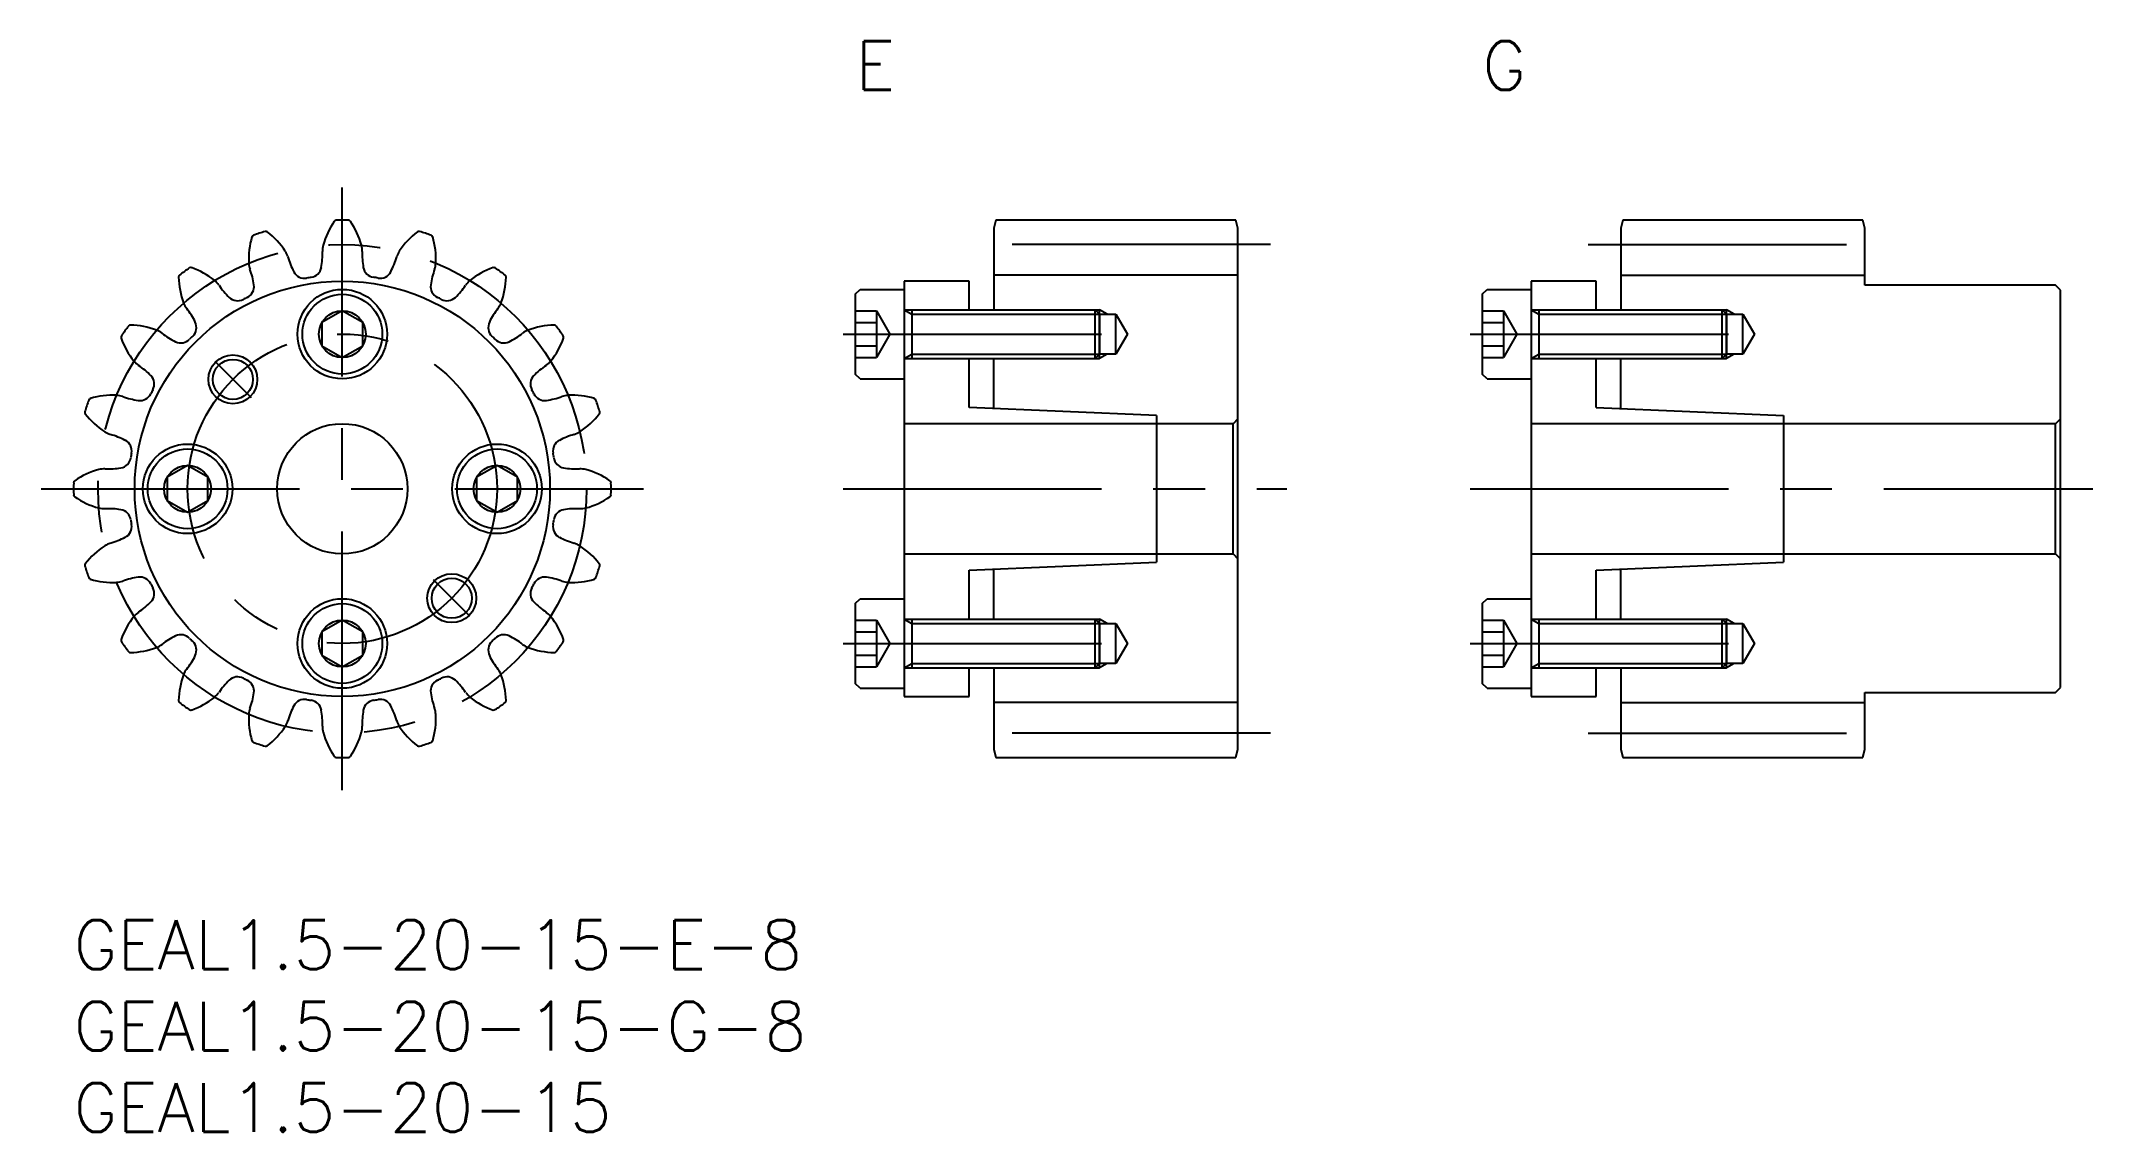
# Model space of a CAD drawing. Extents: x -2 to 124, y -13 to 54.
import ezdxf

# ---------------------------------------------------------------- set-up
doc = ezdxf.new("R2010")
doc.units = 0
doc.header["$LTSCALE"] = 0.5
doc.linetypes.add('CENTER', pattern=[50.8, 31.75, -6.35, 6.35, -6.35])
for name, color, linetype in [('MSM_CENTER', 1, 'CENTER'), ('MSM_CONTINUOUS', 7, 'CONTINUOUS'), ('MSM_NARROW', 5, 'CONTINUOUS'), ('MSM_PART_NUMBER', 7, 'CONTINUOUS')]:
    doc.layers.add(name, color=color, linetype=linetype)
doc.styles.get("Standard").update_dxf_attribs({"font": 'txt.shx', "height": 3, "bigfont": 'bigfont.shx'})

msp = doc.modelspace()

# ---------------------------------------------------------------- linework, layer by layer
at = {"layer": 'MSM_CENTER'}
for p, q in [((16.5, 8), (16.5, 45)), ((73.5, 41.5), (54.5, 41.5)), ((93, 41.5), (112, 41.5)), ((47.25, 36), (65.12, 36)), ((85.75, 36), (103.62, 36)), ((8.67, 34.33), (10.9, 32.1)), ((-2, 26.5), (35, 26.5)), ((47.25, 26.5), (74.5, 26.5)), ((85.75, 26.5), (124, 26.5)), ((24.33, 18.67), (22.1, 20.9)), ((47.25, 17), (65.12, 17)), ((85.75, 17), (103.62, 17)), ((73.5, 11.5), (54.5, 11.5)), ((93, 11.5), (112, 11.5))]:
    msp.add_line(p, q, dxfattribs=at)
for radius in [15, 9.5]:
    msp.add_circle((16.5, 26.5), radius, dxfattribs=at)
at = {"layer": 'MSM_CONTINUOUS'}
for p, q in [((56.63, 43), (56.5, 42.5)), ((71.37, 43), (56.63, 43)), ((71.5, 42.5), (71.37, 43)), ((95.13, 43), (95, 42.5)), ((109.87, 43), (95.13, 43)), ((110, 42.5), (109.87, 43)), ((56.5, 42.5), (56.5, 37.5)), ((71.5, 10.5), (71.5, 42.5)), ((95, 42.5), (95, 37.5)), ((110, 39), (110, 42.5)), ((55, 39.25), (51, 39.25)), ((51, 39.25), (51, 13.75)), ((55, 37.5), (55, 39.25)), ((71.5, 39.62), (56.5, 39.62)), ((93.5, 39.25), (89.5, 39.25)), ((89.5, 39.25), (89.5, 13.75)), ((93.5, 37.5), (93.5, 39.25)), ((95, 39.62), (110, 39.62)), ((48, 38.45), (48.3, 38.75)), ((48, 38.45), (48, 33.55)), ((48.3, 38.75), (51, 38.75)), ((86.5, 38.45), (86.8, 38.75)), ((86.5, 38.45), (86.5, 33.55)), ((86.8, 38.75), (89.5, 38.75)), ((121.7, 39), (110, 39)), ((122, 38.7), (121.7, 39)), ((122, 14.3), (122, 38.7)), ((16.5, 37.44), (15.25, 36.72)), ((15.25, 36.72), (15.25, 35.28)), ((17.75, 36.72), (16.5, 37.44)), ((17.75, 35.28), (17.75, 36.72)), ((48, 37.44), (49.3, 37.44)), ((48, 36.72), (49.3, 36.72)), ((49.3, 37.44), (49.3, 34.56)), ((49.3, 37.44), (50.13, 36)), ((51, 37.5), (62.73, 37.5)), ((51.47, 37.5), (51.47, 34.5)), ((62.73, 34.5), (62.73, 37.5)), ((62.73, 37.5), (63, 37.23)), ((63, 37.23), (64, 37.23)), ((63, 37.23), (63, 34.77)), ((64, 34.77), (64, 37.23)), ((64, 37.23), (64.71, 36)), ((86.5, 37.44), (87.8, 37.44)), ((86.5, 36.72), (87.8, 36.72)), ((87.8, 37.44), (87.8, 34.56)), ((87.8, 37.44), (88.63, 36)), ((89.5, 37.5), (101.23, 37.5)), ((89.97, 37.5), (89.97, 34.5)), ((101.23, 34.5), (101.23, 37.5)), ((101.23, 37.5), (101.5, 37.23)), ((101.5, 37.23), (102.5, 37.23)), ((101.5, 37.23), (101.5, 34.77)), ((102.5, 34.77), (102.5, 37.23)), ((102.5, 37.23), (103.21, 36)), ((50.13, 36), (49.3, 34.56)), ((64.71, 36), (64, 34.77)), ((88.63, 36), (87.8, 34.56)), ((103.21, 36), (102.5, 34.77)), ((15.25, 35.28), (16.5, 34.56)), ((16.5, 34.56), (17.75, 35.28)), ((48, 35.28), (49.3, 35.28)), ((48, 34.56), (49.3, 34.56)), ((51, 34.5), (62.73, 34.5)), ((55, 31.5), (55, 34.5)), ((56.5, 31.43), (56.5, 34.5)), ((63, 34.77), (62.73, 34.5)), ((64, 34.77), (63, 34.77)), ((86.5, 35.28), (87.8, 35.28)), ((86.5, 34.56), (87.8, 34.56)), ((89.5, 34.5), (101.23, 34.5)), ((93.5, 31.5), (93.5, 34.5)), ((95, 31.43), (95, 34.5)), ((101.5, 34.77), (101.23, 34.5)), ((102.5, 34.77), (101.5, 34.77)), ((48.3, 33.25), (48, 33.55)), ((48.3, 33.25), (51, 33.25)), ((86.8, 33.25), (86.5, 33.55)), ((86.8, 33.25), (89.5, 33.25)), ((71.2, 30.5), (51, 30.5)), ((66.5, 31), (55, 31.5)), ((66.5, 31), (66.5, 22)), ((71.5, 30.8), (71.2, 30.5)), ((71.2, 22.5), (71.2, 30.5)), ((121.7, 30.5), (89.5, 30.5)), ((93.5, 31.5), (105, 31)), ((105, 31), (105, 22)), ((122, 30.8), (121.7, 30.5)), ((121.7, 22.5), (121.7, 30.5)), ((7, 27.94), (5.75, 27.22)), ((8.25, 27.22), (7, 27.94)), ((26, 27.94), (24.75, 27.22)), ((27.25, 27.22), (26, 27.94)), ((5.75, 27.22), (5.75, 25.78)), ((8.25, 25.78), (8.25, 27.22)), ((24.75, 27.22), (24.75, 25.78)), ((27.25, 25.78), (27.25, 27.22)), ((5.75, 25.78), (7, 25.06)), ((7, 25.06), (8.25, 25.78)), ((24.75, 25.78), (26, 25.06)), ((26, 25.06), (27.25, 25.78)), ((51, 22.5), (71.2, 22.5)), ((55, 21.5), (66.5, 22)), ((55, 18.5), (55, 21.5)), ((56.5, 18.5), (56.5, 21.57)), ((71.2, 22.5), (71.5, 22.2)), ((89.5, 22.5), (121.7, 22.5)), ((93.5, 21.5), (105, 22)), ((93.5, 18.5), (93.5, 21.5)), ((95, 18.5), (95, 21.57)), ((121.7, 22.5), (122, 22.2)), ((48, 19.45), (48.3, 19.75)), ((48, 19.45), (48, 14.55)), ((48.3, 19.75), (51, 19.75)), ((86.5, 19.45), (86.8, 19.75)), ((86.5, 19.45), (86.5, 14.55)), ((86.8, 19.75), (89.5, 19.75)), ((16.5, 18.44), (15.25, 17.72)), ((15.25, 17.72), (15.25, 16.28)), ((17.75, 17.72), (16.5, 18.44)), ((17.75, 16.28), (17.75, 17.72)), ((48, 18.44), (49.3, 18.44)), ((48, 17.72), (49.3, 17.72)), ((49.3, 18.44), (49.3, 15.56)), ((49.3, 18.44), (50.13, 17)), ((51, 18.5), (62.73, 18.5)), ((51.47, 18.5), (51.47, 15.5)), ((62.73, 15.5), (62.73, 18.5)), ((62.73, 18.5), (63, 18.23)), ((63, 18.23), (64, 18.23)), ((63, 18.23), (63, 15.77)), ((64, 15.77), (64, 18.23)), ((64, 18.23), (64.71, 17)), ((86.5, 18.44), (87.8, 18.44)), ((86.5, 17.72), (87.8, 17.72)), ((87.8, 18.44), (87.8, 15.56)), ((87.8, 18.44), (88.63, 17)), ((89.5, 18.5), (101.23, 18.5)), ((89.97, 18.5), (89.97, 15.5)), ((101.23, 15.5), (101.23, 18.5)), ((101.23, 18.5), (101.5, 18.23)), ((101.5, 18.23), (102.5, 18.23)), ((101.5, 18.23), (101.5, 15.77)), ((102.5, 15.77), (102.5, 18.23)), ((102.5, 18.23), (103.21, 17)), ((50.13, 17), (49.3, 15.56)), ((64.71, 17), (64, 15.77)), ((88.63, 17), (87.8, 15.56)), ((103.21, 17), (102.5, 15.77)), ((15.25, 16.28), (16.5, 15.56)), ((16.5, 15.56), (17.75, 16.28)), ((48, 16.28), (49.3, 16.28)), ((48, 15.56), (49.3, 15.56)), ((51, 15.5), (62.73, 15.5)), ((55, 13.75), (55, 15.5)), ((56.5, 15.5), (56.5, 10.5)), ((63, 15.77), (62.73, 15.5)), ((64, 15.77), (63, 15.77)), ((86.5, 16.28), (87.8, 16.28)), ((86.5, 15.56), (87.8, 15.56)), ((89.5, 15.5), (101.23, 15.5)), ((93.5, 13.75), (93.5, 15.5)), ((95, 15.5), (95, 10.5)), ((101.5, 15.77), (101.23, 15.5)), ((102.5, 15.77), (101.5, 15.77)), ((48.3, 14.25), (48, 14.55)), ((48.3, 14.25), (51, 14.25)), ((86.8, 14.25), (86.5, 14.55)), ((86.8, 14.25), (89.5, 14.25)), ((110, 10.5), (110, 14)), ((110, 14), (121.7, 14)), ((121.7, 14), (122, 14.3)), ((51, 13.75), (55, 13.75)), ((71.5, 13.37), (56.5, 13.37)), ((89.5, 13.75), (93.5, 13.75)), ((95, 13.37), (110, 13.37)), ((56.5, 10.5), (56.63, 10)), ((71.37, 10), (71.5, 10.5)), ((95, 10.5), (95.13, 10)), ((109.87, 10), (110, 10.5)), ((56.63, 10), (71.37, 10)), ((95.13, 10), (109.87, 10))]:
    msp.add_line(p, q, dxfattribs=at)
for centre, radius in [((16.5, 26.5), 12.75), ((16.5, 36), 2.75), ((16.5, 36), 2.45), ((16.5, 36), 1.44), ((9.78, 33.22), 1.23), ((16.5, 26.5), 4), ((7, 26.5), 2.75), ((26, 26.5), 2.75), ((7, 26.5), 2.45), ((7, 26.5), 1.44), ((26, 26.5), 2.45), ((26, 26.5), 1.44), ((23.22, 19.78), 1.23), ((16.5, 17), 2.75), ((16.5, 17), 2.45), ((16.5, 17), 1.44)]:
    msp.add_circle(centre, radius, dxfattribs=at)
for centre, radius, start, end in [((20.14, 40.12), 5, 145.769, 164.5), ((16.13, 42.85), 0.15, 91.2918, 145.769), ((16.5, 26.5), 16.5, 88.7082, 91.2918), ((16.87, 42.85), 0.15, 34.231, 88.7081), ((12.86, 40.12), 5, 15.5, 34.231), ((15.75, 40.58), 5, 163.769, 182.5), ((11.1, 41.93), 0.15, 109.2918, 163.769), ((16.5, 26.5), 16.5, 106.7082, 109.2918), ((11.8, 42.16), 0.15, 52.231, 106.7082), ((8.83, 38.33), 5, 33.5, 52.231), ((24.17, 38.33), 5, 127.769, 146.5), ((21.2, 42.16), 0.15, 73.2918, 127.769), ((16.5, 26.5), 16.5, 70.7082, 73.2918), ((21.9, 41.93), 0.15, 16.231, 70.7081), ((17.25, 40.58), 5, 357.5, 16.231), ((11.98, 40.41), 1.22, 182.5, 200.4776), ((11.98, 40.41), 1.22, 15.5224, 33.5), ((17.44, 41.93), 4.44, 195.5224, 208.2275), ((10.84, 40.88), 4.44, 349.7724, 2.4776), ((16.5, 41.13), 1.22, 164.5, 182.4776), ((16.5, 41.13), 1.22, 357.5224, 15.5), ((22.16, 40.88), 4.44, 177.5224, 190.2275), ((15.56, 41.93), 4.44, 331.7724, 344.4776), ((21.02, 40.41), 1.22, 146.5, 164.4776), ((21.02, 40.41), 1.22, 339.5224, 357.5), ((6.59, 39.51), 0.15, 127.2918, 181.769), ((11.44, 39.66), 5, 181.769, 200.5), ((16.5, 26.5), 16.5, 124.7082, 127.2918), ((7.19, 39.94), 0.15, 70.231, 124.7081), ((5.55, 35.38), 5, 51.5, 70.231), ((7.9, 38.33), 1.22, 33.5224, 51.5), ((6.67, 38.43), 4.44, 7.7724, 20.4776), ((14.18, 40.18), 0.75, 208.2275, 279.6091), ((16.5, 26.5), 13.12, 98.3909, 99.6091), ((14.48, 40.23), 0.75, 278.3909, 349.7725), ((18.52, 40.23), 0.75, 190.2275, 261.6091), ((16.5, 26.5), 13.13, 80.3909, 81.6091), ((18.82, 40.18), 0.75, 260.3909, 331.7725), ((26.33, 38.43), 4.44, 159.5224, 172.2275), ((25.1, 38.33), 1.22, 128.5, 146.4776), ((27.45, 35.38), 5, 109.769, 128.5), ((25.81, 39.94), 0.15, 55.2918, 109.769), ((16.5, 26.5), 16.5, 52.7082, 55.2918), ((21.56, 39.66), 5, 339.5, 358.231), ((26.41, 39.51), 0.15, 358.231, 52.7082), ((7.9, 38.33), 1.22, 200.5, 218.4776), ((12.63, 41.46), 4.44, 213.5224, 226.2275), ((10.07, 38.8), 0.75, 226.2275, 297.6091), ((16.5, 26.5), 13.12, 116.3909, 117.6091), ((10.33, 38.93), 0.75, 296.3908, 7.7724), ((22.67, 38.93), 0.75, 172.2275, 243.6091), ((16.5, 26.5), 13.13, 62.3909, 63.6091), ((22.93, 38.8), 0.75, 242.3909, 313.7725), ((20.37, 41.46), 4.44, 313.7725, 326.4776), ((25.1, 38.33), 1.22, 321.5224, 339.5), ((3.49, 36.41), 0.15, 88.231, 142.7081), ((3.34, 31.56), 5, 69.5, 88.231), ((3.47, 34.81), 4.44, 25.7724, 38.4776), ((6.79, 36.41), 0.75, 314.3909, 25.7725), ((26.21, 36.41), 0.75, 154.2275, 225.6091), ((29.53, 34.81), 4.44, 141.5224, 154.2275), ((29.66, 31.56), 5, 91.769, 110.5), ((29.51, 36.41), 0.15, 37.2918, 91.769), ((3.06, 35.81), 0.15, 145.2918, 199.769), ((7.62, 37.45), 5, 199.769, 218.5), ((16.5, 26.5), 16.5, 142.7082, 145.2918), ((4.67, 35.1), 1.22, 51.5224, 69.5), ((8.19, 39.53), 4.44, 231.5224, 244.2275), ((6.59, 36.21), 0.75, 244.2275, 315.6091), ((16.5, 26.5), 13.13, 134.3909, 135.6091), ((16.5, 26.5), 13.13, 44.3909, 45.6091), ((26.41, 36.21), 0.75, 224.3909, 295.7725), ((24.81, 39.53), 4.44, 295.7725, 308.4776), ((28.33, 35.1), 1.22, 110.5, 128.4776), ((25.38, 37.45), 5, 321.5, 340.231), ((16.5, 26.5), 16.5, 34.7082, 37.2918), ((29.94, 35.81), 0.15, 340.231, 34.7082), ((4.67, 35.1), 1.22, 218.5, 236.4776), ((1.54, 30.37), 4.44, 43.7725, 56.4776), ((31.46, 30.37), 4.44, 123.5224, 136.2275), ((28.33, 35.1), 1.22, 303.5224, 321.5), ((4.2, 32.93), 0.75, 332.3909, 43.7725), ((28.8, 32.93), 0.75, 136.2275, 207.6091), ((16.5, 26.5), 16.5, 160.7082, 163.2918), ((1.07, 31.9), 0.15, 106.231, 160.7082), ((2.42, 27.25), 5, 87.5, 106.231), ((2.59, 31.02), 1.22, 69.5224, 87.5), ((4.57, 36.33), 4.44, 249.5224, 262.2275), ((4.07, 32.67), 0.75, 262.2275, 333.6091), ((16.5, 26.5), 13.12, 152.3909, 153.6091), ((16.5, 26.5), 13.13, 26.3909, 27.6091), ((28.93, 32.67), 0.75, 206.3909, 277.7725), ((28.43, 36.33), 4.44, 277.7725, 290.4776), ((30.41, 31.02), 1.22, 92.5, 110.4776), ((30.58, 27.25), 5, 73.769, 92.5), ((31.93, 31.9), 0.15, 19.2918, 73.769), ((16.5, 26.5), 16.5, 16.7082, 19.2918), ((0.84, 31.2), 0.15, 163.2918, 217.769), ((4.67, 34.17), 5, 217.769, 236.5), ((28.33, 34.17), 5, 303.5, 322.231), ((32.16, 31.2), 0.15, 322.2311, 16.7082), ((2.59, 31.02), 1.22, 236.5, 254.4776), ((1.07, 25.56), 4.44, 61.7724, 74.4776), ((2.82, 28.82), 0.75, 350.3909, 61.7725), ((30.18, 28.82), 0.75, 118.2275, 189.6091), ((31.93, 25.56), 4.44, 105.5224, 118.2275), ((30.41, 31.02), 1.22, 285.5224, 303.5), ((1.87, 26.5), 1.22, 87.5224, 105.5), ((2.12, 32.16), 4.44, 267.5224, 280.2275), ((2.77, 28.52), 0.75, 280.2275, 351.6091), ((16.5, 26.5), 13.13, 170.3909, 171.6091), ((16.5, 26.5), 13.13, 8.3909, 9.6091), ((30.23, 28.52), 0.75, 188.3909, 259.7725), ((30.88, 32.16), 4.44, 259.7725, 272.4776), ((31.13, 26.5), 1.22, 74.5, 92.4776), ((0.15, 26.87), 0.15, 124.231, 178.7081), ((16.5, 26.5), 16.5, 178.7082, 181.2918), ((2.88, 22.86), 5, 105.5, 124.231), ((30.12, 22.86), 5, 55.769, 74.5), ((32.85, 26.87), 0.15, 1.2918, 55.769), ((16.5, 26.5), 16.5, 358.7082, 1.2918), ((0.15, 26.13), 0.15, 181.2918, 235.769), ((2.88, 30.14), 5, 235.769, 254.5), ((1.87, 26.5), 1.22, 254.5, 272.4776), ((2.12, 20.84), 4.44, 79.7724, 92.4776), ((2.77, 24.48), 0.75, 8.3909, 79.7724), ((30.23, 24.48), 0.75, 100.2276, 171.6091), ((30.88, 20.84), 4.44, 87.5224, 100.2276), ((31.13, 26.5), 1.22, 267.5224, 285.5), ((30.12, 30.14), 5, 285.5, 304.231), ((32.85, 26.13), 0.15, 304.231, 358.7082), ((2.82, 24.18), 0.75, 298.2275, 9.6091), ((16.5, 26.5), 13.13, 188.3909, 189.6091), ((30.18, 24.18), 0.75, 170.3909, 241.7725), ((16.5, 26.5), 13.13, 350.3909, 351.6091), ((4.67, 18.83), 5, 123.5, 142.231), ((2.59, 21.98), 1.22, 105.5224, 123.5), ((1.07, 27.44), 4.44, 285.5224, 298.2275), ((31.93, 27.44), 4.44, 241.7725, 254.4776), ((30.41, 21.98), 1.22, 56.5, 74.4776), ((28.33, 18.83), 5, 37.769, 56.5), ((0.84, 21.8), 0.15, 142.231, 196.7081), ((16.5, 26.5), 16.5, 196.7082, 199.2918), ((16.5, 26.5), 16.5, 340.7082, 343.2918), ((32.16, 21.8), 0.15, 343.2918, 37.769), ((1.07, 21.1), 0.15, 199.2918, 253.769), ((2.42, 25.75), 5, 253.769, 272.5), ((2.59, 21.98), 1.22, 272.5, 290.4776), ((4.57, 16.67), 4.44, 97.7724, 110.4776), ((4.07, 20.33), 0.75, 26.3908, 97.7725), ((16.5, 26.5), 13.12, 206.3909, 207.6091), ((4.2, 20.07), 0.75, 316.2275, 27.6091), ((28.8, 20.07), 0.75, 152.3909, 223.7725), ((16.5, 26.5), 13.13, 332.3909, 333.6091), ((28.93, 20.33), 0.75, 82.2275, 153.6091), ((28.43, 16.67), 4.44, 69.5224, 82.2275), ((30.41, 21.98), 1.22, 249.5224, 267.5), ((30.58, 25.75), 5, 267.5, 286.231), ((31.93, 21.1), 0.15, 286.231, 340.7082), ((4.67, 17.9), 1.22, 123.5224, 141.5), ((1.54, 22.63), 4.44, 303.5224, 316.2275), ((31.46, 22.63), 4.44, 223.7725, 236.4776), ((28.33, 17.9), 1.22, 38.5, 56.4776), ((7.62, 15.55), 5, 141.5, 160.231), ((25.38, 15.55), 5, 19.769, 38.5), ((3.06, 17.19), 0.15, 160.231, 214.7082), ((16.5, 26.5), 16.5, 214.7082, 217.2918), ((3.49, 16.59), 0.15, 217.2918, 271.769), ((3.34, 21.44), 5, 271.769, 290.5), ((4.67, 17.9), 1.22, 290.5, 308.4776), ((8.19, 13.47), 4.44, 115.7725, 128.4776), ((6.59, 16.79), 0.75, 44.3909, 115.7725), ((16.5, 26.5), 13.13, 224.3909, 225.6091), ((6.79, 16.59), 0.75, 334.2275, 45.6091), ((26.21, 16.59), 0.75, 134.3909, 205.7725), ((16.5, 26.5), 13.12, 314.3909, 315.6091), ((26.41, 16.79), 0.75, 64.2275, 135.6091), ((24.81, 13.47), 4.44, 51.5224, 64.2275), ((28.33, 17.9), 1.22, 231.5224, 249.5), ((29.66, 21.44), 5, 249.5, 268.231), ((29.51, 16.59), 0.15, 268.231, 322.7082), ((16.5, 26.5), 16.5, 322.7082, 325.2918), ((29.94, 17.19), 0.15, 325.2918, 19.769), ((7.9, 14.67), 1.22, 141.5224, 159.5), ((3.47, 18.19), 4.44, 321.5224, 334.2275), ((29.53, 18.19), 4.44, 205.7725, 218.4776), ((25.1, 14.67), 1.22, 20.5, 38.4776), ((11.44, 13.34), 5, 159.5, 178.231), ((7.9, 14.67), 1.22, 308.5, 326.4776), ((12.63, 11.54), 4.44, 133.7725, 146.4776), ((10.07, 14.2), 0.75, 62.3909, 133.7725), ((16.5, 26.5), 13.13, 242.3909, 243.6091), ((10.33, 14.07), 0.75, 352.2275, 63.6091), ((6.67, 14.57), 4.44, 339.5224, 352.2275), ((22.67, 14.07), 0.75, 116.3908, 187.7725), ((26.33, 14.57), 4.44, 187.7724, 200.4776), ((16.5, 26.5), 13.13, 296.3909, 297.6091), ((22.93, 14.2), 0.75, 46.2275, 117.6091), ((20.37, 11.54), 4.44, 33.5224, 46.2275), ((25.1, 14.67), 1.22, 213.5224, 231.5), ((21.56, 13.34), 5, 1.769, 20.5), ((6.59, 13.49), 0.15, 178.231, 232.7082), ((16.5, 26.5), 16.5, 232.7082, 235.2918), ((7.19, 13.06), 0.15, 235.2918, 289.769), ((5.55, 17.62), 5, 289.769, 308.5), ((15.75, 12.42), 5, 177.5, 196.231), ((11.98, 12.59), 1.22, 159.5224, 177.5), ((17.44, 11.07), 4.44, 151.7725, 164.4776), ((14.18, 12.82), 0.75, 80.3909, 151.7725), ((16.5, 26.5), 13.13, 260.3909, 261.6091), ((14.48, 12.77), 0.75, 10.2275, 81.6091), ((10.84, 12.12), 4.44, 357.5224, 10.2275), ((22.16, 12.12), 4.44, 169.7725, 182.4776), ((18.52, 12.77), 0.75, 98.3909, 169.7725), ((16.5, 26.5), 13.13, 278.3909, 279.6091), ((18.82, 12.82), 0.75, 28.2275, 99.6091), ((15.56, 11.07), 4.44, 15.5224, 28.2275), ((17.25, 12.42), 5, 343.769, 2.5), ((21.02, 12.59), 1.22, 2.5, 20.4776), ((27.45, 17.62), 5, 231.5, 250.231), ((25.81, 13.06), 0.15, 250.2311, 304.7082), ((16.5, 26.5), 16.5, 304.7082, 307.2918), ((26.41, 13.49), 0.15, 307.2918, 1.769), ((8.83, 14.67), 5, 307.769, 326.5), ((11.98, 12.59), 1.22, 326.5, 344.4776), ((16.5, 11.87), 1.22, 177.5224, 195.5), ((20.14, 12.88), 5, 195.5, 214.231), ((12.86, 12.88), 5, 325.769, 344.5), ((16.5, 11.87), 1.22, 344.5, 2.4776), ((21.02, 12.59), 1.22, 195.5224, 213.5), ((24.17, 14.67), 5, 213.5, 232.231), ((11.1, 11.07), 0.15, 196.231, 250.7082), ((16.5, 26.5), 16.5, 250.7082, 253.2918), ((11.8, 10.84), 0.15, 253.2918, 307.769), ((21.2, 10.84), 0.15, 232.231, 286.7081), ((16.5, 26.5), 16.5, 286.7082, 289.2918), ((21.9, 11.07), 0.15, 289.2918, 343.769), ((16.13, 10.15), 0.15, 214.231, 268.7081), ((16.5, 26.5), 16.5, 268.7082, 271.2918), ((16.87, 10.15), 0.15, 271.2918, 325.769)]:
    msp.add_arc(centre, radius, start, end, dxfattribs=at)
at = {"layer": 'MSM_NARROW'}
for p, q in [((51, 37.5), (51.47, 37.23)), ((51.47, 37.23), (63, 37.23)), ((62.73, 37.5), (63, 37.5)), ((63, 34.5), (63, 37.5)), ((63.47, 37.23), (63, 37.5)), ((89.5, 37.5), (89.97, 37.23)), ((89.97, 37.23), (101.5, 37.23)), ((101.23, 37.5), (101.5, 37.5)), ((101.5, 34.5), (101.5, 37.5)), ((101.97, 37.23), (101.5, 37.5)), ((51, 34.5), (51.47, 34.77)), ((51.47, 34.77), (63, 34.77)), ((62.73, 34.5), (63, 34.5)), ((63.47, 34.77), (63, 34.5)), ((89.5, 34.5), (89.97, 34.77)), ((89.97, 34.77), (101.5, 34.77)), ((101.23, 34.5), (101.5, 34.5)), ((101.97, 34.77), (101.5, 34.5)), ((51, 18.5), (51.47, 18.23)), ((51.47, 18.23), (63, 18.23)), ((62.73, 18.5), (63, 18.5)), ((63, 15.5), (63, 18.5)), ((63.47, 18.23), (63, 18.5)), ((89.5, 18.5), (89.97, 18.23)), ((89.97, 18.23), (101.5, 18.23)), ((101.23, 18.5), (101.5, 18.5)), ((101.5, 15.5), (101.5, 18.5)), ((101.97, 18.23), (101.5, 18.5)), ((51, 15.5), (51.47, 15.77)), ((51.47, 15.77), (63, 15.77)), ((62.73, 15.5), (63, 15.5)), ((63.47, 15.77), (63, 15.5)), ((89.5, 15.5), (89.97, 15.77)), ((89.97, 15.77), (101.5, 15.77)), ((101.23, 15.5), (101.5, 15.5)), ((101.97, 15.77), (101.5, 15.5))]:
    msp.add_line(p, q, dxfattribs=at)
for centre in [(9.78, 33.22), (23.22, 19.78)]:
    msp.add_circle(centre, 1.5, dxfattribs=at)

# ---------------------------------------------------------------- texts
at = {"layer": 'MSM_PART_NUMBER', "linetype": 'CONTINUOUS'}
for s, p in [('E', (48, 51)), ('G', (86.5, 51)), ('GEAL1.5-20-15-E-8', (0, -3)), ('GEAL1.5-20-15-G-8', (0, -8)), ('GEAL1.5-20-15', (0, -13))]:
    msp.add_text(s, height=3, dxfattribs=at).set_placement(p)

doc.saveas('drawing.dxf')
